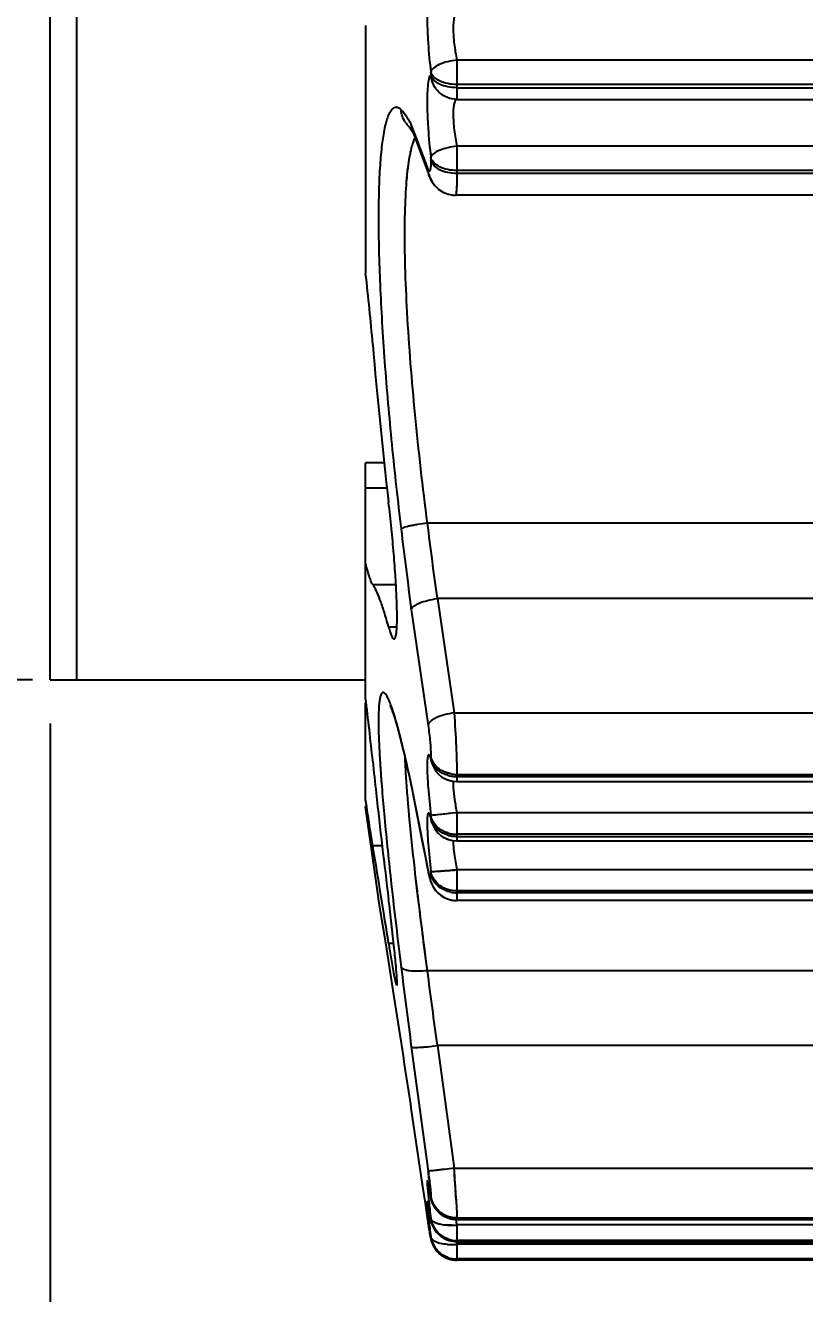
# Model space of a CAD drawing. Header units: millimetres. Extents: x 0 to 297, y 0 to 210.
# Drawn here: x 162.44 to 171.33, y 66.8 to 81.28 of the extents above; entities that cross this region are included whole.
import ezdxf

# ---------------------------------------------------------------- set-up
doc = ezdxf.new("R2010")
doc.units = ezdxf.units.MM
doc.header["$LTSCALE"] = 16.335
doc.layers.get('0').update_dxf_attribs({"linetype": 'CONTINUOUS'})
doc.layers.add('MEMBER', color=7, linetype='CONTINUOUS')
doc.styles.get("Standard").update_dxf_attribs({"font": 'txt', "width": 0.8})
doc.dimstyles.new('DIMSTYLE_3', dxfattribs={"dimtxt": 2.3, "dimasz": 2, "dimexe": 1, "dimexo": 0.5, "dimgap": 0.575, "dimtad": 1, "dimdec": 3, "dimdsep": 46, "dimtxsty": 'Standard', "dimblk": '_FILLED', "dimblk1": '_FILLED', "dimblk2": '_FILLED', "dimcen": 0.09, "dimadec": 0, "dimazin": 0, "dimtp": 0.1, "dimtm": 0.05, "dimtfac": 1, "dimtdec": 3, "dimtofl": 0, "dimtmove": 0, "dimatfit": 3, "dimldrblk": '_FILLED', "dimfxl": 1, "dimtolj": 1, "dimarcsym": 0})
doc.dimstyles.new('DIMSTYLE_5', dxfattribs={"dimtxt": 2.3, "dimasz": 2, "dimexe": 1, "dimexo": 0.5, "dimgap": 0.575, "dimtad": 1, "dimdec": 3, "dimdsep": 46, "dimtxsty": 'Standard', "dimblk": '_FILLED', "dimblk1": '_FILLED', "dimblk2": '_FILLED', "dimcen": 0.09, "dimadec": 0, "dimazin": 0, "dimtp": 0.05, "dimtm": 0.05, "dimtfac": 1, "dimtdec": 3, "dimtofl": 0, "dimtmove": 0, "dimatfit": 3, "dimldrblk": '_FILLED', "dimfxl": 1, "dimtolj": 1, "dimarcsym": 0})

# ---------------------------------------------------------------- blocks, each defined once
blk = doc.blocks.new('_FILLED')
at = {"color": 0, "linetype": 'ByBlock'}
blk.add_solid([(0, 0), (-1, 0.125), (-1, -0.125)], dxfattribs=at)
blk = doc.blocks.new('*D4')
at = {"color": 2, "linetype": 'Continuous'}
for p, q in [((180.218, 73.812), (180.218, 53.07)), ((162.718, 73.312), (162.718, 53.07)), ((162.718, 54.07), (171.468, 54.07)), ((180.218, 54.07), (171.468, 54.07))]:
    blk.add_line(p, q, dxfattribs=at)
at = {"color": 2, "linetype": 'Continuous', "xscale": 2, "yscale": 2, "zscale": 2, "rotation": 180}
blk.add_blockref('_FILLED', (162.718, 54.07), dxfattribs=at)
at = {"color": 2, "linetype": 'Continuous', "xscale": 2, "yscale": 2, "zscale": 2}
blk.add_blockref('_FILLED', (180.218, 54.07), dxfattribs=at)
at = {"color": 2, "linetype": 'Continuous', "insert": (171.468, 56.945), "char_height": 2.3, "width": 7.36, "attachment_point": 2, "line_spacing_factor": 0.9}
blk.add_mtext('17.5', dxfattribs=at)
blk = doc.blocks.new('*D7')
at = {"color": 2, "linetype": 'Continuous'}
for p, q in [((162.518, 121.812), (153.867, 121.812)), ((154.867, 121.812), (154.867, 97.812)), ((154.867, 73.812), (154.867, 97.812)), ((162.518, 73.812), (153.867, 73.812))]:
    blk.add_line(p, q, dxfattribs=at)
at = {"color": 2, "linetype": 'Continuous', "xscale": 2, "yscale": 2, "zscale": 2}
for p, rotation in [((154.867, 121.812), 90), ((154.867, 73.812), 270)]:
    blk.add_blockref('_FILLED', p, dxfattribs=dict(at, rotation=rotation))
at = {"color": 2, "linetype": 'Continuous', "insert": (151.992, 97.812), "char_height": 2.3, "width": 7.36, "attachment_point": 2, "rotation": 90, "line_spacing_factor": 0.9}
blk.add_mtext('48.7', dxfattribs=at)

msp = doc.modelspace()

# ---------------------------------------------------------------- linework, layer by layer
at = {"layer": 'MEMBER', "color": 7, "linetype": 'Continuous'}
for p, q in [((162.718, 73.8118), (162.718, 121.8118)), ((163.018, 121.8118), (163.018, 73.8118)), ((166.318, 81.2827), (166.318, 78.4494)), ((175.077, 80.886), (167.3589, 80.886)), ((167.3589, 80.886), (167.3589, 80.4379)), ((167.0618, 80.7506), (167.0618, 80.7147)), ((175.077, 80.6073), (167.3589, 80.6073)), ((167.3589, 80.5711), (175.077, 80.5711)), ((167.3589, 80.4379), (175.077, 80.4379)), ((166.811, 80.1278), (166.8109, 80.1279)), ((166.8109, 80.1279), (166.8137, 80.1249)), ((166.8137, 80.1249), (166.8208, 80.1163)), ((166.8162, 80.1218), (166.8212, 80.1157)), ((166.8208, 80.1163), (166.8323, 80.1004)), ((166.8217, 80.1151), (166.833, 80.0993)), ((166.8323, 80.1004), (166.8473, 80.077)), ((166.8338, 80.0981), (166.8484, 80.075)), ((166.8429, 80.1399), (166.8388, 80.1508)), ((166.8721, 80.062), (166.8429, 80.1399)), ((166.8473, 80.077), (166.8625, 80.0506)), ((166.8496, 80.0732), (166.8628, 80.0498)), ((166.8556, 80.069), (167.0468, 79.5586)), ((166.9362, 79.8908), (166.8721, 80.062)), ((166.9046, 79.9752), (166.8721, 80.062)), ((166.9362, 79.8908), (166.9046, 79.9752)), ((166.9675, 79.8074), (166.9362, 79.8908)), ((166.9991, 79.7233), (166.9362, 79.8908)), ((166.9991, 79.7233), (166.9675, 79.8074)), ((167.0618, 79.7768), (167.0618, 79.7429)), ((175.077, 79.9027), (167.3589, 79.9027)), ((167.3589, 79.9027), (167.3589, 79.5911)), ((167.0306, 79.6392), (166.9991, 79.7233)), ((167.0333, 79.6326), (167.0306, 79.6392)), ((167.0472, 79.5577), (167.0557, 79.5368)), ((167.0802, 79.4905), (167.1086, 79.4519)), ((175.077, 79.6252), (167.3589, 79.6252)), ((175.077, 79.5911), (167.3589, 79.5911)), ((175.0943, 79.3438), (167.3417, 79.3438)), ((166.5291, 76.2869), (166.318, 76.2869)), ((166.318, 73.6033), (166.318, 76.2869)), ((166.318, 76.0033), (166.5612, 76.0033)), ((175.4163, 75.5995), (167.0196, 75.5995)), ((166.399, 74.8986), (166.6636, 74.8986)), ((175.2974, 74.7386), (167.1385, 74.7386)), ((167.1385, 74.7386), (167.3277, 73.4339)), ((166.8388, 74.6147), (167.0306, 73.2921)), ((166.5798, 74.4167), (166.6739, 74.4167)), ((162.718, 73.8118), (166.318, 73.8118)), ((166.318, 72.4427), (166.318, 73.5476)), ((166.6087, 73.4902), (166.6167, 73.4703)), ((167.3277, 73.4339), (175.1082, 73.4339)), ((166.648, 73.3801), (166.6614, 73.3368)), ((166.6603, 73.3404), (166.6749, 73.2907)), ((166.6733, 73.2964), (166.689, 73.24)), ((166.6868, 73.248), (166.7037, 73.185)), ((166.7009, 73.1955), (166.7188, 73.1259)), ((166.7155, 73.1391), (166.7283, 73.0879)), ((166.7283, 73.0878), (166.7225, 73.1231)), ((166.7283, 73.0878), (166.7515, 72.9918)), ((166.7361, 73.0559), (166.7601, 72.9557)), ((166.7595, 72.9585), (166.7848, 72.85)), ((166.7848, 72.85), (166.8107, 72.7358)), ((167.0618, 72.9408), (167.0618, 72.9163)), ((167.0751, 72.8529), (167.0748, 72.8537)), ((167.0748, 72.8537), (167.0752, 72.8525)), ((167.0752, 72.8526), (167.0752, 72.8526)), ((166.8098, 72.7397), (166.8424, 72.5918)), ((167.3589, 72.7319), (175.077, 72.7319)), ((167.3589, 72.7319), (167.3589, 72.6501)), ((167.3589, 72.7071), (175.077, 72.7071)), ((166.8388, 72.618), (166.8417, 72.5952)), ((166.8439, 72.592), (166.8388, 72.618)), ((166.8417, 72.5952), (167.0154, 71.7088)), ((166.8721, 72.4478), (166.8439, 72.592)), ((167.3589, 72.6501), (175.077, 72.6501)), ((166.3299, 72.363), (166.318, 72.4427)), ((166.9676, 71.9604), (166.8721, 72.4478)), ((166.318, 72.3718), (166.318, 72.3629)), ((166.4641, 71.3229), (166.318, 72.3629)), ((167.0618, 72.263), (167.0618, 72.239)), ((167.3589, 72.295), (167.3038, 72.2886)), ((175.077, 72.295), (167.3589, 72.295)), ((167.3589, 72.295), (167.3589, 71.9738)), ((167.0723, 72.1851), (167.0618, 72.239)), ((167.0724, 72.1849), (167.0723, 72.1851)), ((166.9991, 71.7998), (166.9676, 71.9604)), ((175.077, 72.0484), (167.3589, 72.0484)), ((167.3589, 72.0242), (175.077, 72.0242)), ((167.3589, 71.9738), (175.077, 71.9738)), ((166.399, 71.9198), (166.5055, 71.9198)), ((167.0306, 71.6392), (166.9991, 71.7998)), ((167.0131, 71.7203), (167.0362, 71.6031)), ((166.8743, 71.6577), (166.8807, 71.6007)), ((167.0333, 71.6173), (167.0306, 71.6392)), ((167.0333, 71.6172), (167.0333, 71.6173)), ((167.0362, 71.6031), (167.0431, 71.5712)), ((167.0492, 71.5468), (167.058, 71.5167)), ((167.0618, 71.6225), (167.0618, 71.6006)), ((175.077, 71.6437), (167.3589, 71.6437)), ((167.3589, 71.6437), (167.3589, 71.3804)), ((166.5283, 71.1274), (166.4807, 71.4221)), ((167.0697, 71.4851), (167.0881, 71.4474)), ((167.0881, 71.4474), (167.1144, 71.4083)), ((167.1144, 71.4083), (167.1478, 71.3722)), ((175.077, 71.4025), (167.3589, 71.4025)), ((175.077, 71.3804), (167.3589, 71.3804)), ((166.4654, 71.3152), (166.4641, 71.3229)), ((166.5041, 71.077), (166.4654, 71.3152)), ((166.4853, 71.1931), (166.4654, 71.3152)), ((167.1478, 71.3722), (167.1896, 71.3399)), ((167.2972, 71.2972), (167.3527, 71.292)), ((175.0832, 71.292), (167.3527, 71.292)), ((166.5041, 71.077), (166.4853, 71.1931)), ((166.5286, 70.9251), (166.5041, 71.077)), ((166.5585, 70.7385), (166.5286, 70.9251)), ((166.5798, 70.8045), (166.638, 70.8045)), ((166.5935, 70.5179), (166.5585, 70.7385)), ((166.633, 70.2664), (166.5935, 70.5179)), ((175.4163, 70.4914), (167.0196, 70.4914)), ((166.8388, 69.6219), (167.0306, 68.2041)), ((175.2974, 69.6363), (167.1385, 69.6363)), ((167.1385, 69.6363), (167.3277, 68.2377)), ((166.9675, 68.0498), (166.8388, 68.9207)), ((167.3277, 68.2377), (175.1082, 68.2377)), ((166.9991, 67.8368), (166.9675, 68.0498)), ((167.0401, 68.0221), (167.044, 68.0037)), ((167.0428, 68.0094), (167.0473, 67.9869)), ((167.046, 67.9935), (167.0511, 67.9674)), ((167.0498, 67.9742), (167.0552, 67.9448)), ((167.054, 67.9517), (167.0592, 67.9224)), ((167.0586, 67.926), (167.0633, 67.8992)), ((167.0617, 67.9248), (167.0618, 67.9193)), ((167.0618, 67.9193), (167.0618, 67.9096)), ((167.0632, 67.8995), (167.0618, 67.9096)), ((167.0277, 67.6435), (166.9991, 67.8368)), ((167.034, 67.8065), (167.034, 67.8066)), ((167.0363, 67.7962), (167.0391, 67.7824)), ((167.0384, 67.7859), (167.0421, 67.7674)), ((167.0411, 67.7726), (167.0454, 67.7496)), ((167.3488, 67.9009), (167.3504, 67.8723)), ((167.3504, 67.8723), (167.3518, 67.8459)), ((167.0306, 67.6237), (167.0277, 67.6435)), ((167.031, 67.6211), (167.0306, 67.6237)), ((167.031, 67.6211), (167.0387, 67.5698)), ((167.0441, 67.7566), (167.0476, 67.738)), ((167.0454, 67.7496), (167.0513, 67.7168)), ((167.0492, 67.729), (167.0554, 67.6931)), ((167.0532, 67.7059), (167.0629, 67.6485)), ((167.0599, 67.6667), (167.0629, 67.6485)), ((167.0618, 67.665), (167.0618, 67.6566)), ((167.0629, 67.6488), (167.0618, 67.6566)), ((167.3589, 67.6682), (175.077, 67.6682)), ((167.3589, 67.6682), (167.3589, 67.6502)), ((167.3589, 67.6584), (175.077, 67.6584)), ((167.3589, 67.6502), (175.077, 67.6502)), ((167.0376, 67.5772), (167.0435, 67.5387)), ((167.0417, 67.5506), (167.048, 67.511)), ((167.0455, 67.5262), (167.052, 67.487)), ((167.0523, 67.4848), (167.0553, 67.4679)), ((175.077, 67.5886), (167.3589, 67.5886)), ((167.3589, 67.5886), (167.3589, 67.3975)), ((167.058, 67.453), (167.0606, 67.4399)), ((167.0618, 67.4553), (167.0618, 67.4487)), ((167.0662, 67.4156), (167.072, 67.3958)), ((175.077, 67.4118), (167.3589, 67.4118)), ((167.3589, 67.4033), (175.077, 67.4033)), ((167.3589, 67.3975), (175.077, 67.3975)), ((175.077, 67.3686), (167.3589, 67.3686)), ((167.3589, 67.3686), (167.3589, 67.1936)), ((167.1292, 67.2925), (167.152, 67.2685)), ((167.1341, 67.2869), (167.1541, 67.2665)), ((167.2738, 67.1984), (167.3064, 67.1908)), ((167.2751, 67.198), (167.3123, 67.1898)), ((175.0775, 67.1862), (167.3584, 67.1862)), ((175.077, 67.2003), (167.3589, 67.2003)), ((175.077, 67.1936), (167.3589, 67.1936))]:
    msp.add_line(p, q, dxfattribs=at)
for points in [[(167.047, 79.5583), (167.0597, 79.5281), (167.0802, 79.4905)], [(167.0557, 79.5368), (167.0766, 79.4963), (167.1068, 79.454)], [(167.1068, 79.454), (167.1477, 79.4135), (167.199, 79.3793), (167.26, 79.355), (167.328, 79.3441), (167.3416, 79.3438)], [(167.1463, 79.4147), (167.1938, 79.3822), (167.2499, 79.358), (167.3126, 79.3452), (167.3416, 79.3438)], [(166.5996, 73.5105), (166.5989, 73.5116), (166.5982, 73.5127), (166.6019, 73.5054), (166.608, 73.4916), (166.6163, 73.4715), (166.6259, 73.4457)], [(166.5996, 73.5105), (166.5984, 73.5124), (166.5985, 73.512), (166.6025, 73.5041)], [(166.6261, 73.4452), (166.6366, 73.415), (166.648, 73.3801)], [(167.0739, 72.1823), (167.073, 72.1844), (167.0708, 72.1898), (167.0716, 72.1873), (167.0723, 72.185)], [(167.0341, 71.6131), (167.0416, 71.578), (167.0492, 71.5468)], [(167.0431, 71.5712), (167.0503, 71.5425), (167.0587, 71.5146), (167.0697, 71.4851)], [(167.0697, 71.4851), (167.0865, 71.4502), (167.1101, 71.4138), (167.1401, 71.3795), (167.1777, 71.3479), (167.223, 71.3213), (167.2752, 71.3021)], [(167.1896, 71.3399), (167.2398, 71.3139), (167.2972, 71.2972)], [(167.2752, 71.3021), (167.3329, 71.2926), (167.3527, 71.292)], [(167.0371, 68.0351), (167.037, 68.0352), (167.0375, 68.0333), (167.0389, 68.0272), (167.0412, 68.0171)], [(167.0371, 68.0348), (167.0381, 68.0307), (167.0401, 68.0221)], [(167.0342, 67.8059), (167.0339, 67.8068), (167.0347, 67.8035), (167.0363, 67.7962)], [(167.0555, 67.4664), (167.0588, 67.449), (167.0621, 67.4328), (167.0662, 67.4156)], [(167.0606, 67.4399), (167.0634, 67.4269), (167.0671, 67.412)], [(167.0671, 67.412), (167.0722, 67.3949), (167.0797, 67.3744)], [(167.072, 67.3958), (167.0813, 67.3706), (167.0944, 67.3434)], [(167.0797, 67.3744), (167.0898, 67.3522), (167.102, 67.3302), (167.1168, 67.3082), (167.1341, 67.2869)], [(167.0944, 67.3434), (167.1101, 67.3176), (167.1292, 67.2925)], [(167.121, 67.3027), (167.1401, 67.2804), (167.162, 67.2594), (167.1866, 67.2402), (167.2138, 67.2234), (167.2429, 67.2094)], [(167.152, 67.2685), (167.1782, 67.2463), (167.2077, 67.2268), (167.2402, 67.2105), (167.2751, 67.198)], [(167.1765, 67.2476), (167.2013, 67.2306), (167.2278, 67.2161), (167.2562, 67.2042), (167.2862, 67.195), (167.3177, 67.189), (167.3506, 67.1863)], [(167.3064, 67.1908), (167.3403, 67.1868), (167.3584, 67.1862)], [(167.3123, 67.1898), (167.3512, 67.1863), (167.3584, 67.1862)]]:
    msp.add_lwpolyline(points, dxfattribs=at)
for centre, radius, start, end in [((167.013, 80.3366), 0.2905, 212.94052, 225.82348), ((167.1106, 80.1641), 0.2721, 182.84789, 200.44007), ((142.9916, 75.7019), 23.4876, 4.73588, 6.71748), ((219.1183, 82.0192), 52.9007, 184.74718, 186.70881), ((236.2902, 84.3199), 69.8174, 187.175137, 187.887792), ((241.9492, 84.6065), 75.7721, 186.878431, 187.577487), ((127.1784, 68.8349), 39.4289, 5.8926, 6.94607), ((161.2494, 71.8001), 5.6306, 14.61342, 15.57785), ((159.5355, 71.3551), 7.4013, 13.82022, 14.59941), ((152.5644, 69.6383), 14.5807, 13.69135, 13.82756), ((177.2176, 73.5529), 10.7574, 182.51303, 183.64953), ((149.8507, 68.9848), 17.3719, 12.91908, 13.66708), ((151.2145, 69.3108), 15.9697, 13.3421, 13.68677), ((149.0677, 68.8035), 18.1756, 12.92436, 13.33644), ((182.6409, 73.8866), 16.191, 183.60637, 184.46323), ((173.5513, 73.1805), 6.7912, 182.04994, 182.6975), ((176.0606, 73.2998), 9.3033, 182.70382, 183.92558), ((146.6176, 68.2425), 20.6892, 12.56229, 12.92102), ((167.3255, 72.9385), 0.2646, 184.81697, 198.86206), ((167.3589, 72.9501), 0.3, 198.97414, 270.00002), ((144.1804, 67.7004), 23.1859, 12.24507, 12.55981), ((170.5385, 72.8782), 3.5196, 181.96916, 183.2696), ((167.3572, 73.0655), 0.3582, 253.34418, 261.72165), ((167.3592, 73.0992), 0.3674, 258.8357, 269.95715), ((167.359, 73.0758), 0.3687, 261.67276, 269.98444), ((180.7652, 73.6112), 14.0183, 183.8791, 184.80001), ((170.3646, 72.228), 3.3457, 182.05287, 183.3736), ((167.3587, 72.2736), 0.2997, 197.26474, 270.00001), ((167.2885, 72.3051), 0.2309, 201.73016, 213.19449), ((167.2888, 72.2811), 0.2312, 201.68262, 213.18267), ((171.9384, 72.3165), 4.9219, 183.32365, 184.34623), ((167.3574, 72.3989), 0.3504, 252.86625, 261.52602), ((167.3574, 72.3745), 0.3502, 252.91389, 261.49571), ((167.359, 72.3834), 0.3592, 261.4486, 269.98248), ((167.359, 72.4079), 0.3595, 261.4779, 269.9825), ((25.1174, 48.4595), 143.2162, 9.226363, 9.428125), ((211.2938, 76.6826), 44.7029, 186.52764, 186.82358), ((168.3001, 71.8881), 1.2937, 191.09586, 191.69973), ((166.6437, 77.8048), 6.2025, 275.6184, 276.62135), ((236.0601, 79.2217), 69.8799, 186.361127, 187.142471), ((167.3592, 71.7298), 0.3494, 258.24507, 269.94741), ((227.2021, 78.5992), 60.7262, 186.83567, 187.672656), ((12.2458, 46.3801), 156.2547, 8.992877, 9.112766), ((319.6453, 89.5914), 154.1058, 187.103992, 187.445509), ((307.6682, 88.7788), 141.8325, 187.408142, 187.756604), ((-2.7266, 43.7918), 171.4164, 8.688794, 8.884692), ((-181.0194, 16.5251), 351.7821, 8.565707, 8.691977), ((158.4516, 67.0405), 8.6576, 7.22247, 7.72452), ((136.2209, 66.1241), 31.1786, 3.26678, 3.88692), ((137.0678, 66.1798), 30.3298, 3.19895, 3.89054), ((159.2632, 67.1436), 7.8394, 7.05902, 7.22039), ((167.3361, 67.959), 0.2771, 188.23466, 192.28163), ((167.3391, 67.9497), 0.2802, 188.22372, 190.35852), ((178.7871, 69.1805), 11.8226, 186.423, 186.85628), ((183.7886, 69.7771), 16.8596, 186.84011, 187.19659), ((167.3587, 67.9501), 0.2997, 189.81758, 270.00006), ((167.3517, 67.9642), 0.2939, 216.07183, 229.81458), ((174.9879, 68.5742), 8.0036, 186.16088, 186.67898), ((180.1201, 69.1696), 13.1701, 186.65495, 187.03235), ((159.6664, 66.4328), 7.496, 9.39585, 9.96536), ((167.3443, 67.7055), 0.2854, 188.16056, 191.39782), ((167.3506, 67.6983), 0.2918, 188.2254, 219.46281), ((167.3587, 67.6974), 0.2997, 189.43318, 266.72564), ((167.3521, 67.7073), 0.2933, 191.44892, 219.3459), ((167.3554, 67.9686), 0.2996, 229.81484, 243.3811), ((167.3575, 67.9621), 0.3035, 240.13095, 250.15566), ((167.3593, 67.9684), 0.31, 250.2491, 269.93149), ((173.6595, 68.976), 6.4516, 191.88395, 192.41834), ((186.3196, 69.9292), 19.4161, 187.01714, 187.32023), ((167.3552, 67.7104), 0.2976, 219.3428, 229.58078), ((167.357, 67.7128), 0.3007, 229.61932, 249.92982), ((167.2808, 68.2554), 0.6711, 267.44892, 271.96662), ((167.2787, 68.3375), 0.7532, 271.91123, 276.11046), ((167.3534, 67.497), 0.2945, 188.14312, 219.16879), ((167.2879, 67.981), 0.6162, 266.56303, 271.4842), ((167.3589, 67.7179), 0.3061, 249.98204, 269.96599), ((167.2867, 68.0549), 0.6901, 271.4256, 276.00762), ((167.3589, 67.6939), 0.2963, 266.67155, 269.99518), ((176.1567, 69.3359), 9.015, 192.42089, 192.60484), ((167.3553, 67.4914), 0.2967, 215.63268, 229.35821), ((167.3567, 67.4995), 0.2987, 219.145, 229.38142), ((167.3591, 67.5043), 0.3041, 249.85252, 269.96509)]:
    msp.add_arc(centre, radius, start, end, dxfattribs=at)
for points, knots in [([(167.0618, 81.713), (167.0579, 81.7114), (167.0504, 81.7021), (167.0384, 81.6711), (167.0283, 81.6086), (167.021, 81.5103), (167.0188, 81.3836), (167.0218, 81.2361), (167.033, 81.0224), (167.0482, 80.8592), (167.0618, 80.7506)], [0, 0, 0, 0, 0.0132315, 0.0343097, 0.1032742, 0.2066485, 0.3393749, 0.4941145, 0.6620709, 1, 1, 1, 1]), ([(167.3589, 81.4353), (167.3513, 81.4335), (167.3363, 81.4153), (167.3195, 81.3534), (167.3137, 81.2347), (167.3256, 81.0689), (167.3455, 80.9474), (167.3589, 80.886)], [0, 0, 0, 0, 0.0415269, 0.1118296, 0.3455268, 0.6652387, 1, 1, 1, 1]), ([(167.3589, 80.886), (167.2897, 80.8786), (167.1941, 80.8571), (167.0954, 80.8033), (167.0653, 80.7676), (167.0618, 80.7506)], [0, 0, 0, 0, 0.6173195, 0.8459629, 1, 1, 1, 1]), ([(167.0618, 80.7147), (167.0582, 80.7144), (167.05, 80.7076), (167.0429, 80.6909), (167.0358, 80.6654), (167.0274, 80.6139), (167.021, 80.529), (167.0188, 80.4065), (167.0219, 80.2619), (167.0331, 80.0492), (167.0484, 79.8859), (167.0618, 79.7768)], [0, 0, 0, 0, 0.0114598, 0.0300621, 0.0576921, 0.0946297, 0.1949991, 0.3264897, 0.4818664, 0.6522953, 1, 1, 1, 1]), ([(167.3589, 80.6073), (167.3237, 80.6073), (167.2556, 80.6142), (167.1471, 80.647), (167.0735, 80.7043), (167.0618, 80.7506)], [0, 0, 0, 0, 0.3055271, 0.5851323, 1, 1, 1, 1]), ([(167.3589, 80.4379), (167.322, 80.438), (167.2475, 80.4522), (167.1518, 80.5128), (167.0844, 80.6042), (167.0647, 80.6777), (167.0618, 80.7147)], [0, 0, 0, 0, 0.2492048, 0.498912, 0.7492576, 1, 1, 1, 1]), ([(167.3589, 80.5711), (167.3237, 80.5711), (167.2556, 80.578), (167.1471, 80.6108), (167.0735, 80.6683), (167.0618, 80.7147)], [0, 0, 0, 0, 0.3053679, 0.5848791, 1, 1, 1, 1]), ([(167.3589, 80.4379), (167.3519, 80.4376), (167.3411, 80.4277), (167.3333, 80.4105), (167.3244, 80.3812), (167.3182, 80.3325), (167.3158, 80.2621), (167.319, 80.1791), (167.3303, 80.0574), (167.3456, 79.9644), (167.3589, 79.9027)], [0, 0, 0, 0, 0.0383912, 0.0674244, 0.1046865, 0.2041454, 0.3340644, 0.4877312, 0.6563135, 1, 1, 1, 1]), ([(166.7225, 80.3176), (166.7075, 80.3321), (166.6793, 80.3518), (166.6382, 80.3417), (166.613, 80.3195), (166.5903, 80.285), (166.5694, 80.2375), (166.5501, 80.1771), (166.5248, 80.0712), (166.4998, 79.9065), (166.4791, 79.6722), (166.4666, 79.3916), (166.4627, 79.0681), (166.4676, 78.7061), (166.4812, 78.3102), (166.5033, 77.8856), (166.5443, 77.278), (166.6136, 76.4903), (166.6837, 75.8536), (166.7225, 75.5318)], [0, 0, 0, 0, 0.012683, 0.0180774, 0.0244402, 0.0326191, 0.0430186, 0.0558131, 0.0710753, 0.1090552, 0.1567924, 0.2138394, 0.2795429, 0.3531073, 0.4336111, 0.5200168, 0.6112131, 0.8032431, 1, 1, 1, 1]), ([(166.8115, 80.1993), (166.8042, 80.2116), (166.778, 80.2534), (166.7478, 80.2932), (166.7225, 80.3176)], [0, 0, 0, 0, 0.2880386, 1, 1, 1, 1]), ([(166.8388, 80.1508), (166.8366, 80.155), (166.8277, 80.1714), (166.8185, 80.1875), (166.8115, 80.1993)], [0, 0, 0, 0, 0.2592701, 1, 1, 1, 1]), ([(166.8559, 79.9404), (166.8532, 79.9326), (166.8421, 79.8978), (166.8334, 79.8623), (166.8274, 79.8346)], [0, 0, 0, 0, 0.2260968, 1, 1, 1, 1]), ([(166.8812, 80.002), (166.8789, 79.9975), (166.8693, 79.9775), (166.8614, 79.9567), (166.8559, 79.9404)], [0, 0, 0, 0, 0.2269827, 1, 1, 1, 1]), ([(166.8274, 79.8346), (166.8251, 79.8238), (166.8154, 79.7764), (166.8078, 79.7287), (166.8027, 79.6919)], [0, 0, 0, 0, 0.2300526, 1, 1, 1, 1]), ([(167.3589, 79.9027), (167.2899, 79.8952), (167.195, 79.8748), (167.0966, 79.8255), (167.0654, 79.7927), (167.0618, 79.7768)], [0, 0, 0, 0, 0.6253677, 0.8529085, 1, 1, 1, 1]), ([(167.3589, 79.6252), (167.3237, 79.6252), (167.2558, 79.6321), (167.1647, 79.6625), (167.095, 79.7096), (167.0671, 79.7546), (167.0618, 79.7768)], [0, 0, 0, 0, 0.2985689, 0.573218, 0.8071543, 1, 1, 1, 1]), ([(166.8027, 79.6919), (166.7885, 79.5892), (166.769, 79.3559), (166.7586, 78.968), (166.7646, 78.5094), (166.7958, 77.7908), (166.8745, 76.813), (166.9661, 76.0116), (167.0196, 75.5995)], [0, 0, 0, 0, 0.0756974, 0.1708934, 0.2834683, 0.4107206, 0.6963612, 1, 1, 1, 1]), ([(166.8027, 79.6919), (166.8008, 79.6779), (166.793, 79.6183), (166.787, 79.5584), (166.7831, 79.5124)], [0, 0, 0, 0, 0.2334994, 1, 1, 1, 1]), ([(167.0618, 79.7429), (167.0618, 79.7311), (167.0616, 79.709), (167.0601, 79.6787), (167.058, 79.6543), (167.0545, 79.6361), (167.0517, 79.6247), (167.045, 79.6172), (167.0371, 79.6236), (167.035, 79.6289), (167.0333, 79.6326)], [0, 0, 0, 0, 0.2445204, 0.4538014, 0.6230892, 0.7491158, 0.8308341, 0.874287, 0.9180659, 1, 1, 1, 1]), ([(167.3589, 79.5911), (167.3237, 79.5911), (167.2555, 79.5985), (167.1455, 79.6336), (167.0733, 79.695), (167.0618, 79.7429)], [0, 0, 0, 0, 0.3010277, 0.5785823, 1, 1, 1, 1]), ([(167.3589, 79.5911), (167.3589, 79.5566), (167.3585, 79.5078), (167.3566, 79.4472), (167.3546, 79.4115), (167.3524, 79.3836), (167.3494, 79.3624), (167.3471, 79.3509), (167.3435, 79.3438), (167.3417, 79.3438)], [0, 0, 0, 0, 0.4152127, 0.5860966, 0.729345, 0.8430733, 0.9259491, 0.9774415, 1, 1, 1, 1]), ([(166.6427, 74.2779), (166.647, 74.2779), (166.6535, 74.2848), (166.6581, 74.2959), (166.6642, 74.3161), (166.6694, 74.3505), (166.676, 74.4293), (166.6774, 74.5609), (166.6722, 74.7543), (166.6593, 74.989), (166.6393, 75.2554), (166.6127, 75.5424), (166.5914, 75.7393), (166.5798, 75.8391)], [0, 0, 0, 0, 0.0081717, 0.0148474, 0.0236643, 0.0479991, 0.0813304, 0.1741599, 0.2988297, 0.4503282, 0.6224169, 0.8082871, 1, 1, 1, 1]), ([(167.0196, 75.5995), (166.9832, 75.5952), (166.9302, 75.5877), (166.8627, 75.5758), (166.8189, 75.5668), (166.7823, 75.5578), (166.7536, 75.5491), (166.7346, 75.5412), (166.7245, 75.5353), (166.7225, 75.5318)], [0, 0, 0, 0, 0.3582385, 0.5232874, 0.6702853, 0.7947577, 0.892595, 0.9611901, 1, 1, 1, 1]), ([(166.399, 74.8986), (166.3917, 74.9081), (166.3784, 74.9359), (166.3597, 74.9879), (166.3389, 75.0596), (166.3252, 75.114), (166.318, 75.1444)], [0, 0, 0, 0, 0.13832, 0.351714, 0.6399631, 1, 1, 1, 1]), ([(166.5798, 74.4167), (166.5636, 74.4749), (166.533, 74.58), (166.4864, 74.7192), (166.4442, 74.8226), (166.4145, 74.8783), (166.399, 74.8986)], [0, 0, 0, 0, 0.3512613, 0.6358807, 0.8520629, 1, 1, 1, 1]), ([(166.8388, 74.6147), (166.841, 74.6295), (166.8617, 74.6506), (166.8946, 74.6713), (166.9471, 74.6961), (167.0273, 74.7206), (167.0965, 74.7336), (167.1334, 74.7386)], [0, 0, 0, 0, 0.1363605, 0.2379442, 0.3612539, 0.6607556, 1, 1, 1, 1]), ([(166.5798, 74.4167), (166.5853, 74.3965), (166.5955, 74.3617), (166.6121, 74.3175), (166.6249, 74.2907), (166.6374, 74.2779), (166.6427, 74.2779)], [0, 0, 0, 0, 0.4028862, 0.7028853, 0.898324, 1, 1, 1, 1]), ([(166.6731, 73.3122), (166.6644, 73.3434), (166.6476, 73.4013), (166.622, 73.4809), (166.5981, 73.5465), (166.5762, 73.598), (166.5558, 73.6355), (166.5384, 73.6593), (166.5211, 73.6697), (166.5093, 73.6667), (166.5021, 73.6605), (166.4958, 73.6508), (166.4873, 73.6313), (166.479, 73.5973), (166.4718, 73.5456), (166.4669, 73.4796), (166.4642, 73.3994), (166.4638, 73.265), (166.4672, 73.1574), (166.4705, 73.0812)], [0, 0, 0, 0, 0.0974472, 0.1812843, 0.2512986, 0.3073855, 0.3496317, 0.3786561, 0.3968977, 0.4046639, 0.4136009, 0.4248849, 0.4391227, 0.4774562, 0.5296527, 0.5959722, 0.6763866, 0.7707066, 1, 1, 1, 1]), ([(167.3277, 73.4339), (167.2903, 73.4292), (167.2199, 73.4154), (167.1386, 73.3876), (167.0857, 73.359), (167.0519, 73.3339), (167.0323, 73.3088), (167.0306, 73.2921)], [0, 0, 0, 0, 0.3304571, 0.6260276, 0.7493609, 0.8527349, 1, 1, 1, 1]), ([(167.3277, 73.4339), (167.337, 73.3054), (167.3503, 73.0715), (167.3589, 72.8372), (167.3589, 72.7319)], [0, 0, 0, 0, 0.5501897, 1, 1, 1, 1]), ([(166.7225, 73.1231), (166.7183, 73.14), (166.7026, 73.2032), (166.686, 73.2662), (166.6731, 73.3122)], [0, 0, 0, 0, 0.267829, 1, 1, 1, 1]), ([(167.0306, 73.2921), (167.0399, 73.228), (167.0532, 73.1112), (167.0618, 72.9937), (167.0618, 72.9408)], [0, 0, 0, 0, 0.5501659, 1, 1, 1, 1]), ([(166.399, 72.8829), (166.4114, 72.7608), (166.4672, 72.2341), (166.5297, 71.708), (166.5798, 71.304)], [0, 0, 0, 0, 0.2315461, 1, 1, 1, 1]), ([(166.482, 72.8682), (166.4951, 72.6591), (166.5339, 72.1957), (166.5823, 71.7333), (166.6105, 71.4794)], [0, 0, 0, 0, 0.4505707, 1, 1, 1, 1]), ([(167.0618, 72.9163), (167.0591, 72.9242), (167.0552, 72.935), (167.0486, 72.9474), (167.0444, 72.954), (167.036, 72.9597), (167.0282, 72.9476), (167.0251, 72.9313), (167.0215, 72.9041), (167.0199, 72.8684), (167.0196, 72.8412), (167.0197, 72.8262)], [0, 0, 0, 0, 0.1374836, 0.1875021, 0.2253402, 0.2699258, 0.3187481, 0.4130717, 0.5587498, 0.7551871, 1, 1, 1, 1]), ([(167.0197, 72.8262), (167.0197, 72.8208), (167.0199, 72.7978), (167.0204, 72.7749), (167.021, 72.7572)], [0, 0, 0, 0, 0.2326867, 1, 1, 1, 1]), ([(167.1253, 72.7976), (167.1197, 72.8032), (167.099, 72.826), (167.0826, 72.8528), (167.074, 72.874)], [0, 0, 0, 0, 0.2572115, 1, 1, 1, 1]), ([(167.1621, 72.7914), (167.1532, 72.7976), (167.1204, 72.8234), (167.0938, 72.8573), (167.0802, 72.885)], [0, 0, 0, 0, 0.2600871, 1, 1, 1, 1]), ([(167.3561, 72.8917), (167.3565, 72.8767), (167.358, 72.8234), (167.3589, 72.7701), (167.3589, 72.7319)], [0, 0, 0, 0, 0.281737, 1, 1, 1, 1]), ([(167.2545, 72.7223), (167.242, 72.726), (167.1949, 72.7431), (167.1515, 72.7713), (167.1253, 72.7976)], [0, 0, 0, 0, 0.2599586, 1, 1, 1, 1]), ([(167.288, 72.7388), (167.2765, 72.7411), (167.2321, 72.752), (167.1898, 72.7719), (167.1621, 72.7914)], [0, 0, 0, 0, 0.2573385, 1, 1, 1, 1]), ([(167.0247, 72.6774), (167.0265, 72.6461), (167.0357, 72.5077), (167.0495, 72.3696), (167.0618, 72.263)], [0, 0, 0, 0, 0.2263709, 1, 1, 1, 1]), ([(167.3183, 72.6544), (167.3177, 72.6492), (167.316, 72.6235), (167.3169, 72.5977), (167.3181, 72.5772)], [0, 0, 0, 0, 0.2028781, 1, 1, 1, 1]), ([(167.3181, 72.5772), (167.3207, 72.5337), (167.332, 72.4391), (167.3487, 72.3455), (167.3589, 72.295)], [0, 0, 0, 0, 0.4576847, 1, 1, 1, 1]), ([(166.7961, 72.4382), (166.801, 72.379), (166.8241, 72.1185), (166.8516, 71.8585), (166.8743, 71.6577)], [0, 0, 0, 0, 0.2274432, 1, 1, 1, 1]), ([(166.399, 71.9198), (166.3939, 71.9504), (166.37, 72.098), (166.3475, 72.2458), (166.3299, 72.363)], [0, 0, 0, 0, 0.20743, 1, 1, 1, 1]), ([(167.0618, 72.239), (167.0601, 72.2446), (167.0568, 72.2547), (167.0516, 72.2681), (167.0469, 72.2784), (167.0424, 72.2853), (167.0382, 72.2897), (167.033, 72.2898), (167.0295, 72.2851), (167.0253, 72.2738), (167.022, 72.2507), (167.0198, 72.2141), (167.0194, 72.165), (167.0203, 72.1284), (167.021, 72.1082)], [0, 0, 0, 0, 0.0715899, 0.1305117, 0.1766655, 0.2102262, 0.232294, 0.2477846, 0.2676156, 0.2982721, 0.3978296, 0.5496108, 0.7514533, 1, 1, 1, 1]), ([(167.3038, 72.2886), (167.25, 72.2824), (167.1787, 72.2742), (167.0985, 72.2662), (167.0722, 72.2635), (167.0634, 72.2631)], [0, 0, 0, 0, 0.6719196, 0.8906703, 1, 1, 1, 1]), ([(167.125, 72.1416), (167.1195, 72.1473), (167.0988, 72.1707), (167.0826, 72.198), (167.074, 72.2196)], [0, 0, 0, 0, 0.2562456, 1, 1, 1, 1]), ([(167.1253, 72.1171), (167.1197, 72.1229), (167.0989, 72.1464), (167.0826, 72.174), (167.074, 72.1957)], [0, 0, 0, 0, 0.2562658, 1, 1, 1, 1]), ([(167.2541, 72.0641), (167.2416, 72.0679), (167.1943, 72.0856), (167.151, 72.1147), (167.125, 72.1416)], [0, 0, 0, 0, 0.2590184, 1, 1, 1, 1]), ([(167.2545, 72.0398), (167.242, 72.0436), (167.1947, 72.0613), (167.1514, 72.0903), (167.1253, 72.1171)], [0, 0, 0, 0, 0.2589501, 1, 1, 1, 1]), ([(167.0247, 72.0311), (167.0265, 72.0006), (167.0358, 71.8641), (167.0496, 71.7279), (167.0618, 71.6225)], [0, 0, 0, 0, 0.2237598, 1, 1, 1, 1]), ([(167.3171, 71.9786), (167.3169, 71.9744), (167.3164, 71.9553), (167.3172, 71.9361), (167.3181, 71.921)], [0, 0, 0, 0, 0.215648, 1, 1, 1, 1]), ([(167.3181, 71.921), (167.3183, 71.9176), (167.3193, 71.9029), (167.3206, 71.8883), (167.3218, 71.8771)], [0, 0, 0, 0, 0.2363207, 1, 1, 1, 1]), ([(167.3218, 71.8771), (167.3236, 71.8595), (167.3329, 71.7813), (167.3468, 71.7036), (167.3589, 71.6437)], [0, 0, 0, 0, 0.2239506, 1, 1, 1, 1]), ([(166.8807, 71.6007), (166.8907, 71.5132), (166.9343, 71.1431), (166.9818, 70.7735), (167.0196, 70.4914)], [0, 0, 0, 0, 0.2362648, 1, 1, 1, 1]), ([(167.0618, 71.6006), (167.0618, 71.5935), (167.0617, 71.5837), (167.0608, 71.5717), (167.06, 71.5653), (167.0589, 71.5606), (167.0578, 71.5576), (167.0557, 71.5559), (167.0534, 71.5573), (167.0516, 71.5601), (167.0494, 71.5646), (167.0471, 71.5708), (167.0435, 71.5824), (167.0387, 71.6009), (167.0352, 71.6168), (167.0333, 71.6258)], [0, 0, 0, 0, 0.1778357, 0.2460409, 0.2999961, 0.3397384, 0.3659055, 0.3815655, 0.3980149, 0.4255334, 0.4666513, 0.5218376, 0.5910271, 0.7700722, 1, 1, 1, 1]), ([(167.3589, 71.6437), (167.3227, 71.6395), (167.27, 71.6338), (167.2026, 71.6276), (167.159, 71.6241), (167.1224, 71.6218), (167.0938, 71.6204), (167.0748, 71.6209), (167.0647, 71.621), (167.0618, 71.6225)], [0, 0, 0, 0, 0.3662003, 0.5331818, 0.6814125, 0.8058921, 0.9024989, 0.9677554, 1, 1, 1, 1]), ([(167.0953, 71.536), (167.0911, 71.5427), (167.0757, 71.5696), (167.0656, 71.5997), (167.0618, 71.6225)], [0, 0, 0, 0, 0.2549225, 1, 1, 1, 1]), ([(167.3589, 71.4025), (167.3235, 71.4025), (167.2533, 71.413), (167.1602, 71.4594), (167.0909, 71.5311), (167.0668, 71.592), (167.0618, 71.6225)], [0, 0, 0, 0, 0.266245, 0.5238992, 0.7679991, 1, 1, 1, 1]), ([(167.1142, 71.4883), (167.1073, 71.4965), (167.0828, 71.5301), (167.0668, 71.5702), (167.0618, 71.6006)], [0, 0, 0, 0, 0.2574937, 1, 1, 1, 1]), ([(167.2211, 71.409), (167.2106, 71.4136), (167.1708, 71.4337), (167.1353, 71.4628), (167.1142, 71.4883)], [0, 0, 0, 0, 0.2576387, 1, 1, 1, 1]), ([(167.3589, 71.3804), (167.3589, 71.3677), (167.3587, 71.3456), (167.3578, 71.3183), (167.3562, 71.3014), (167.3548, 71.2943), (167.3534, 71.292), (167.3527, 71.292)], [0, 0, 0, 0, 0.427027, 0.7381921, 0.928155, 0.9776042, 1, 1, 1, 1]), ([(166.6749, 70.3991), (166.6723, 70.4464), (166.6628, 70.5623), (166.6328, 70.8642), (166.6028, 71.1184), (166.5798, 71.304)], [0, 0, 0, 0, 0.1563087, 0.3832735, 1, 1, 1, 1]), ([(166.5798, 70.8045), (166.5834, 70.7817), (166.5965, 70.6995), (166.6101, 70.6173), (166.6203, 70.558)], [0, 0, 0, 0, 0.2772159, 1, 1, 1, 1]), ([(166.6203, 70.558), (166.6257, 70.5271), (166.6354, 70.4725), (166.6491, 70.4022), (166.6588, 70.3577), (166.6657, 70.3342), (166.6685, 70.3263), (166.67, 70.3236)], [0, 0, 0, 0, 0.3927148, 0.6931825, 0.8964808, 0.9607727, 1, 1, 1, 1]), ([(167.0196, 70.4914), (166.9835, 70.4872), (166.9157, 70.4828), (166.8354, 70.486), (166.7817, 70.4958), (166.7488, 70.5063), (166.7259, 70.5206), (166.7225, 70.533)], [0, 0, 0, 0, 0.3518674, 0.6556888, 0.7774361, 0.8751545, 1, 1, 1, 1]), ([(166.6765, 70.3499), (166.6765, 70.3532), (166.6763, 70.3696), (166.6756, 70.386), (166.6749, 70.3991)], [0, 0, 0, 0, 0.2045285, 1, 1, 1, 1]), ([(166.6726, 70.3211), (166.6735, 70.3211), (166.675, 70.3241), (166.6761, 70.3332), (166.6765, 70.3427), (166.6765, 70.3499)], [0, 0, 0, 0, 0.0836641, 0.2711815, 1, 1, 1, 1]), ([(166.8388, 69.6219), (166.8403, 69.6194), (166.8506, 69.6173), (166.8678, 69.6153), (166.8961, 69.6152), (166.9321, 69.6163), (166.9757, 69.6191), (167.0437, 69.6251), (167.0969, 69.6314), (167.1334, 69.6363)], [0, 0, 0, 0, 0.029546, 0.091604, 0.1859506, 0.3095034, 0.4582422, 0.6270536, 1, 1, 1, 1]), ([(167.3277, 68.2377), (167.2907, 68.2326), (167.2368, 68.2256), (167.168, 68.2171), (167.1239, 68.2119), (167.0874, 68.2079), (167.0623, 68.2054), (167.0469, 68.2043), (167.0391, 68.2038), (167.034, 68.2038), (167.0314, 68.2038), (167.0306, 68.2041)], [0, 0, 0, 0, 0.3745574, 0.5452265, 0.695231, 0.8196322, 0.9137923, 0.9484928, 0.9745797, 0.9918036, 1, 1, 1, 1]), ([(167.0306, 68.2041), (167.0385, 68.1465), (167.0486, 68.0672), (167.0583, 67.974), (167.0613, 67.9386), (167.0617, 67.9248)], [0, 0, 0, 0, 0.6205754, 0.8524734, 1, 1, 1, 1]), ([(167.0389, 68.0324), (167.0372, 68.0407), (167.034, 68.055), (167.03, 68.0716), (167.0271, 68.0813), (167.0254, 68.0864), (167.024, 68.0893), (167.0227, 68.0916), (167.0208, 68.0909), (167.0205, 68.0883), (167.0198, 68.0847), (167.0197, 68.0791), (167.0196, 68.072), (167.02, 68.059), (167.0206, 68.0485), (167.021, 68.0409)], [0, 0, 0, 0, 0.2244375, 0.3904864, 0.4512385, 0.4970039, 0.5278476, 0.5446224, 0.5541592, 0.573567, 0.6072563, 0.6558601, 0.7195404, 0.7982876, 1, 1, 1, 1]), ([(167.0618, 67.9096), (167.0562, 67.9422), (167.0465, 67.9956), (167.0358, 68.0488), (167.0305, 68.0693)], [0, 0, 0, 0, 0.6103278, 1, 1, 1, 1]), ([(167.0433, 68.107), (167.0479, 68.0693), (167.0547, 68.0087), (167.061, 67.9478), (167.0617, 67.9248)], [0, 0, 0, 0, 0.6220278, 1, 1, 1, 1]), ([(167.021, 68.0409), (167.0218, 68.0295), (167.0265, 67.9684), (167.0331, 67.9075), (167.0387, 67.8579)], [0, 0, 0, 0, 0.1865628, 1, 1, 1, 1]), ([(167.3589, 67.6584), (167.3233, 67.6584), (167.2518, 67.6709), (167.1583, 67.7249), (167.0898, 67.8075), (167.0668, 67.8752), (167.0618, 67.9096)], [0, 0, 0, 0, 0.2528711, 0.5041772, 0.7531192, 1, 1, 1, 1]), ([(167.0493, 67.73), (167.0467, 67.7446), (167.042, 67.771), (167.0352, 67.8057), (167.0302, 67.8292), (167.0268, 67.8429), (167.0248, 67.8502), (167.0233, 67.8538), (167.022, 67.8574), (167.0198, 67.8558), (167.0201, 67.8522), (167.0195, 67.8468), (167.02, 67.8343), (167.0205, 67.8239), (167.021, 67.8161)], [0, 0, 0, 0, 0.2592795, 0.4672244, 0.6207343, 0.6765, 0.7180006, 0.7451528, 0.7584602, 0.7651916, 0.7836604, 0.8162736, 0.8632971, 1, 1, 1, 1]), ([(167.021, 67.8161), (167.0215, 67.8094), (167.0242, 67.7758), (167.0277, 67.7422), (167.0306, 67.7152)], [0, 0, 0, 0, 0.1963241, 1, 1, 1, 1]), ([(167.2064, 67.6989), (167.1698, 67.7199), (167.1049, 67.7779), (167.071, 67.8582), (167.0635, 67.8993)], [0, 0, 0, 0, 0.5025096, 1, 1, 1, 1]), ([(167.1621, 67.7397), (167.1378, 67.7602), (167.0958, 67.8093), (167.072, 67.8693), (167.0653, 67.9001)], [0, 0, 0, 0, 0.5019173, 1, 1, 1, 1]), ([(167.3504, 67.8723), (167.3527, 67.8294), (167.356, 67.7614), (167.3589, 67.6933), (167.3589, 67.6682)], [0, 0, 0, 0, 0.6306566, 1, 1, 1, 1]), ([(167.0618, 67.4487), (167.0618, 67.4475), (167.0613, 67.4426), (167.0583, 67.4542), (167.0566, 67.4629), (167.0525, 67.4847), (167.0481, 67.5106), (167.0428, 67.5439), (167.0369, 67.5821), (167.0328, 67.6094), (167.0306, 67.6237)], [0, 0, 0, 0, 0.020192, 0.0456685, 0.1141165, 0.2238539, 0.3718118, 0.5539031, 0.7651739, 1, 1, 1, 1]), ([(167.1199, 67.6103), (167.1138, 67.6129), (167.0938, 67.6224), (167.075, 67.637), (167.0673, 67.6507)], [0, 0, 0, 0, 0.2964419, 1, 1, 1, 1]), ([(167.3589, 67.4033), (167.306, 67.4033), (167.1986, 67.4316), (167.1208, 67.5111), (167.0953, 67.557)], [0, 0, 0, 0, 0.5021905, 1, 1, 1, 1]), ([(167.2509, 67.585), (167.2383, 67.5856), (167.194, 67.5891), (167.1494, 67.5979), (167.1199, 67.6103)], [0, 0, 0, 0, 0.2828444, 1, 1, 1, 1]), ([(167.1573, 67.598), (167.1539, 67.5989), (167.1412, 67.6023), (167.1288, 67.6066), (167.1199, 67.6103)], [0, 0, 0, 0, 0.2648058, 1, 1, 1, 1]), ([(167.2541, 67.4303), (167.2416, 67.4349), (167.1929, 67.4563), (167.1502, 67.491), (167.125, 67.5217)], [0, 0, 0, 0, 0.2521903, 1, 1, 1, 1]), ([(167.3038, 67.5848), (167.2905, 67.5843), (167.2729, 67.5842), (167.2553, 67.5848), (167.2509, 67.585)], [0, 0, 0, 0, 0.7551093, 1, 1, 1, 1]), ([(167.1199, 67.395), (167.1053, 67.4019), (167.0802, 67.4169), (167.0641, 67.4429), (167.0618, 67.4553)], [0, 0, 0, 0, 0.5623379, 1, 1, 1, 1]), ([(167.1621, 67.2663), (167.1352, 67.2893), (167.0897, 67.3454), (167.0668, 67.4139), (167.0618, 67.4487)], [0, 0, 0, 0, 0.5013454, 1, 1, 1, 1]), ([(167.2509, 67.3659), (167.2383, 67.3667), (167.1938, 67.371), (167.1491, 67.3812), (167.1199, 67.395)], [0, 0, 0, 0, 0.2815707, 1, 1, 1, 1]), ([(167.1573, 67.3811), (167.1539, 67.3821), (167.1412, 67.386), (167.1288, 67.3908), (167.1199, 67.395)], [0, 0, 0, 0, 0.2639427, 1, 1, 1, 1]), ([(167.3589, 67.1936), (167.3234, 67.1936), (167.2518, 67.2064), (167.189, 67.2432), (167.1621, 67.2663)], [0, 0, 0, 0, 0.5002682, 1, 1, 1, 1]), ([(167.3589, 67.1936), (167.3589, 67.1918), (167.3584, 67.1902), (167.359, 67.1863), (167.3584, 67.1862)], [0, 0, 0, 0, 0.7450888, 1, 1, 1, 1])]:
    msp.add_open_spline(points, degree=3, knots=knots, dxfattribs=at)
for points in [[(166.7692, 80.1786), (166.7426, 80.2196), (166.7261, 80.2689), (166.7225, 80.3176)], [(167.047, 79.5587), (167.0374, 79.5843), (167.0317, 79.6118), (167.0306, 79.6392)], [(167.0802, 72.885), (167.0715, 72.9026), (167.0652, 72.9215), (167.0618, 72.9408)], [(167.074, 72.874), (167.0685, 72.8876), (167.0643, 72.9018), (167.0618, 72.9163)], [(167.0953, 72.834), (167.0869, 72.8466), (167.0797, 72.86), (167.074, 72.874)], [(167.1142, 72.8342), (167.1008, 72.8495), (167.0892, 72.8667), (167.0802, 72.885)], [(167.1253, 72.7976), (167.1142, 72.8087), (167.1041, 72.821), (167.0953, 72.834)], [(167.1621, 72.7914), (167.1445, 72.8037), (167.1282, 72.8181), (167.1142, 72.8342)], [(167.1628, 72.7662), (167.1494, 72.7756), (167.1368, 72.7861), (167.1253, 72.7976)], [(167.2041, 72.6931), (167.2349, 72.6745), (167.2696, 72.6614), (167.305, 72.655)], [(167.074, 72.2196), (167.0685, 72.2336), (167.0643, 72.2482), (167.0618, 72.263)], [(167.074, 72.1957), (167.0685, 72.2096), (167.0643, 72.2242), (167.0618, 72.239)], [(167.125, 72.1416), (167.114, 72.153), (167.104, 72.1654), (167.0953, 72.1787)], [(167.1253, 72.1171), (167.1142, 72.1286), (167.1041, 72.1412), (167.0953, 72.1546)], [(167.1622, 72.1094), (167.1489, 72.119), (167.1364, 72.1298), (167.125, 72.1416)], [(167.1628, 72.0849), (167.1494, 72.0945), (167.1368, 72.1053), (167.1253, 72.1171)], [(167.204, 72.0168), (167.2348, 71.9983), (167.2696, 71.9851), (167.305, 71.9787)], [(167.288, 71.3877), (167.2651, 71.3925), (167.2426, 71.3996), (167.2211, 71.409)], [(167.3589, 71.4025), (167.3236, 71.4025), (167.2878, 71.4079), (167.2541, 71.4185)], [(167.1142, 67.7912), (167.0908, 67.8234), (167.0738, 67.8612), (167.0653, 67.9001)], [(167.073, 67.8594), (167.0839, 67.8252), (167.1012, 67.7924), (167.1235, 67.7643)], [(167.0673, 67.6507), (167.0648, 67.6551), (167.0628, 67.66), (167.0618, 67.665)], [(167.0953, 67.557), (167.0784, 67.5876), (167.0668, 67.6219), (167.0618, 67.6566)], [(167.125, 67.5217), (167.0952, 67.5581), (167.0738, 67.603), (167.0646, 67.6491)], [(167.1607, 67.725), (167.2009, 67.6897), (167.2525, 67.6647), (167.3051, 67.6551)], [(167.288, 67.6765), (167.2423, 67.6874), (167.1979, 67.7094), (167.1621, 67.7397)], [(167.288, 67.6765), (167.265, 67.682), (167.2424, 67.6901), (167.2211, 67.7008)], [(167.3589, 67.6682), (167.3351, 67.6682), (167.3112, 67.6711), (167.288, 67.6765)], [(167.0731, 67.6065), (167.084, 67.5723), (167.1014, 67.5396), (167.1236, 67.5114)], [(167.1609, 67.4722), (167.201, 67.4369), (167.2526, 67.412), (167.3051, 67.4024)], [(167.0953, 67.355), (167.0783, 67.3859), (167.0668, 67.4204), (167.0618, 67.4553)], [(167.1142, 67.3186), (167.087, 67.3566), (167.0684, 67.4024), (167.0618, 67.4487)], [(167.2541, 67.2189), (167.2045, 67.2371), (167.1584, 67.27), (167.125, 67.311)], [(167.2541, 67.2189), (167.2208, 67.2312), (167.1892, 67.2497), (167.1622, 67.2728)]]:
    msp.add_open_spline(points, degree=3, dxfattribs=at)

# ---------------------------------------------------------------- dimensions: what is measured, and where the dimension line sits
at = {"color": 2, "linetype": 'Continuous'}
dim = msp.add_linear_dim(base=(154.8667, 73.8118), p1=(163.018, 121.8118), p2=(163.018, 73.8118), angle=270, dimstyle='DIMSTYLE_5', dxfattribs=at)
dim.commit()
dim.dimension.update_dxf_attribs({"geometry": '*D7', "text_midpoint": (154.8667, 97.8118), "dimtype": 160})
dim = msp.add_linear_dim(base=(180.218, 54.0704), p1=(162.718, 73.8118), p2=(180.218, 74.3118), dimstyle='DIMSTYLE_3', dxfattribs=at)
dim.commit()
dim.dimension.update_dxf_attribs({"geometry": '*D4', "text_midpoint": (171.7555, 54.0704), "dimtype": 160})

doc.saveas('drawing.dxf')
